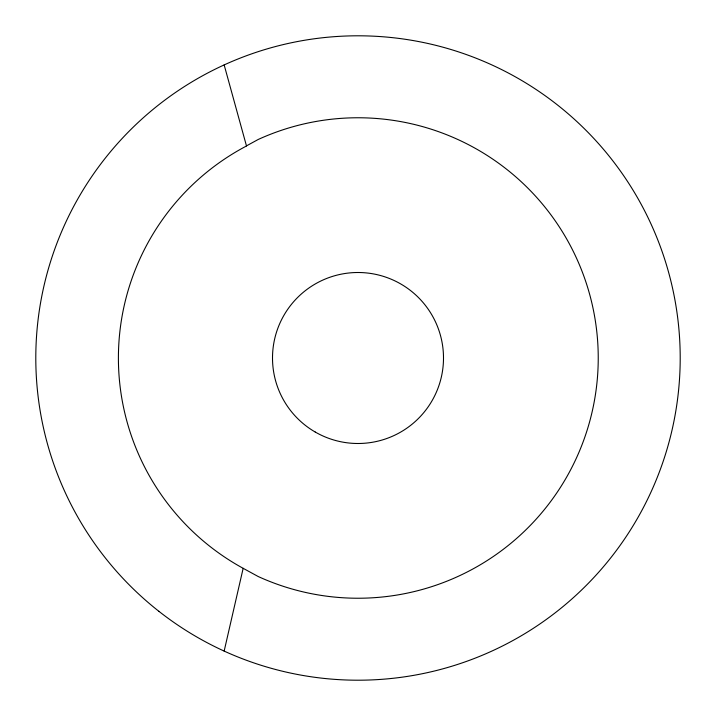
<?xml version="1.0" encoding="UTF-8"?>
<svg xmlns="http://www.w3.org/2000/svg" width="716" height="716" viewBox="0 0 716 716"><rect width="100%" height="100%" fill="white"/><g stroke="black" fill="none" stroke-linecap="round" stroke-linejoin="round"><path stroke-width="1.07" d="M224.153 651.086L243.163 568.316A239.574 239.574 0 0 1 246.51 145.983M243.163 568.316L258.199 576.523A240.236 240.236 0 0 0 598.236 358A240.236 240.236 0 0 0 258.199 139.477L246.465 145.885L224.153 64.914M158.827 611.267A322.2 322.2 0 0 0 676.924 403.851A322.2 322.2 0 0 0 238.249 58.882A322.2 322.2 0 0 0 158.827 611.267M315.255 432.043A85.499 85.499 0 0 0 443.499 358A85.499 85.499 0 0 0 315.255 283.957A85.499 85.499 0 0 0 315.255 432.043"/></g></svg>
